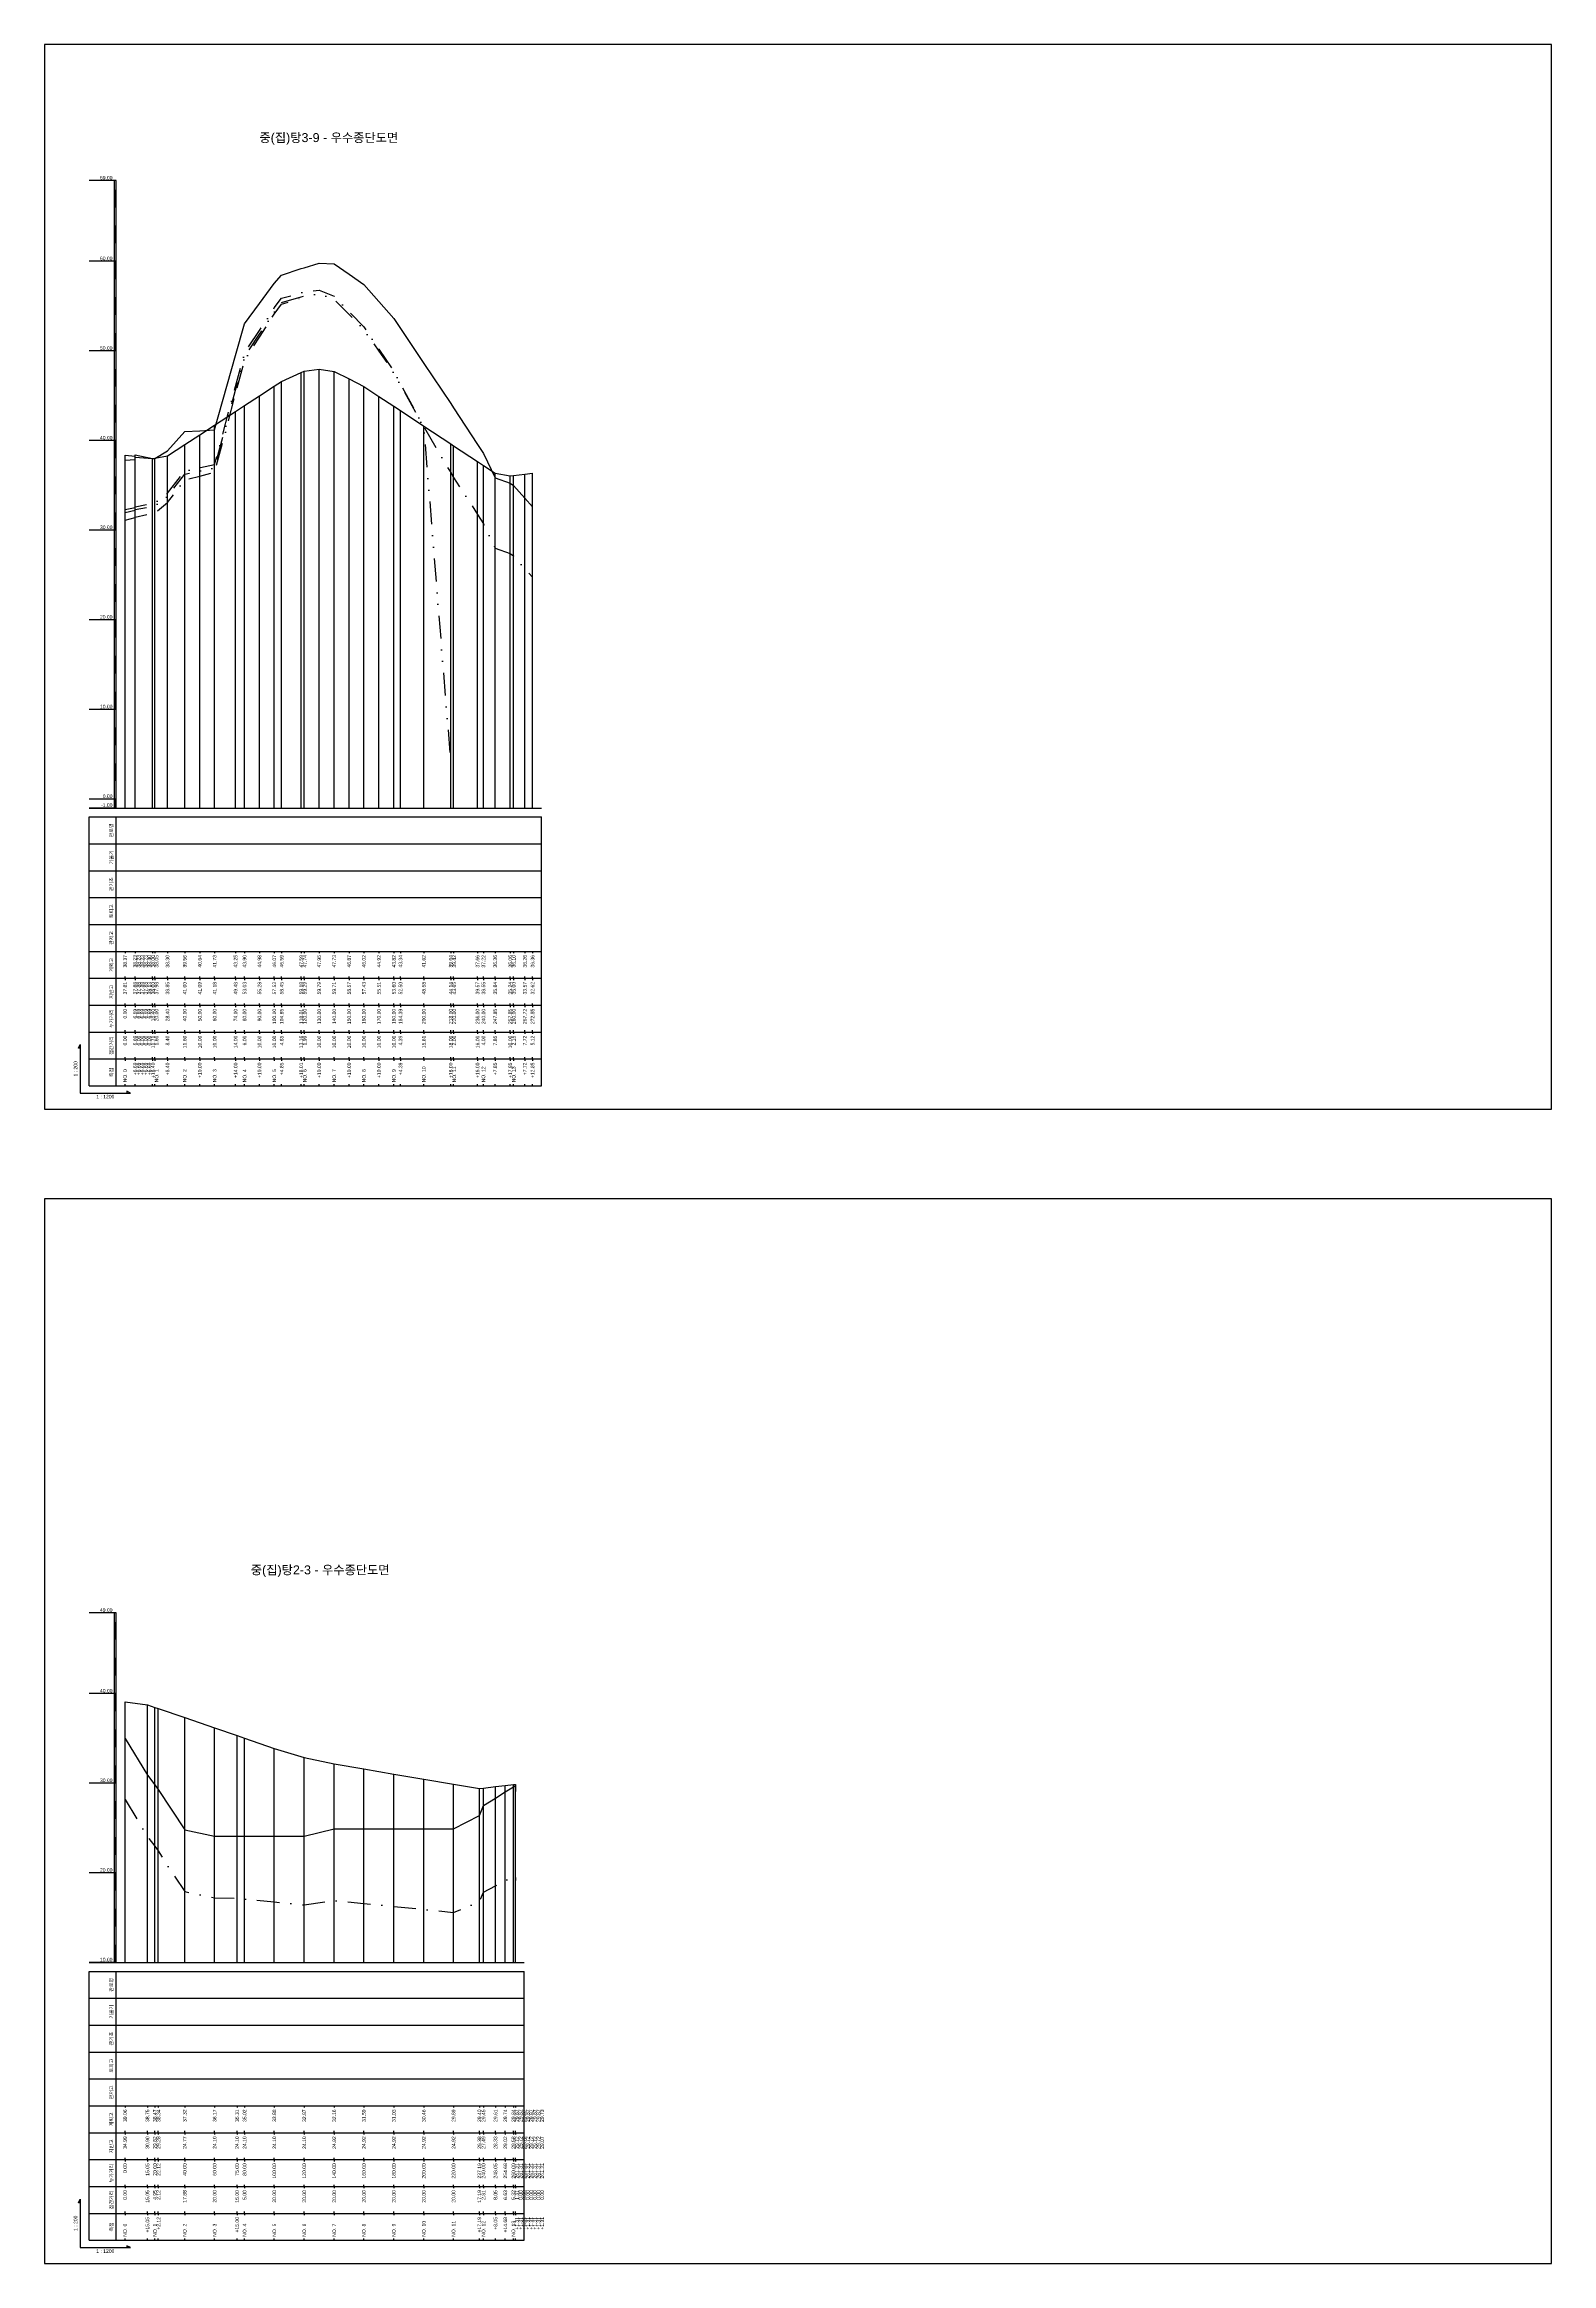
# Model space of a CAD drawing. Header units: millimetres. Extents: x -105495 to 3444, y -108190 to 2013.
# Drawn here: x 20 to 861, y -41860 to -40622 of the extents above; entities that cross this region are included whole.
import ezdxf
from ezdxf.enums import TextEntityAlignment as Align

# ---------------------------------------------------------------- set-up
doc = ezdxf.new("R2010")
doc.units = ezdxf.units.MM
for name, pattern in [('BORDER', [44.45, 12.7, -6.35, 12.7, -6.35, 0, -6.35]), ('DASHDOT', [25.4, 12.7, -6.35, 0, -6.35]), ('DIVIDE', [31.75, 12.7, -6.35, 0, -6.35, 0, -6.35])]:
    doc.linetypes.add(name, pattern=pattern)
for name, color, linetype in [('KZ_종단_계획선', 1, 'Continuous'), ('KZ_종단_노선명', 7, 'Continuous'), ('KZ_종단_도각', 7, 'Continuous'), ('KZ_종단_수직선', 7, 'Continuous'), ('KZ_종단_암선1', 56, 'DASHDOT'), ('KZ_종단_암선2', 4, 'DIVIDE'), ('KZ_종단_암선3', 6, 'BORDER'), ('KZ_종단_지반선', 3, 'Continuous'), ('KZ_종단_테이블문자', 7, 'Continuous'), ('KZ_종단_테이블선', 7, 'Continuous'), ('KZ_종단_폴대', 7, 'Continuous')]:
    doc.layers.add(name, color=color, linetype=linetype)
doc.styles.get("Standard").update_dxf_attribs({"font": 'arial.ttf'})

msp = doc.modelspace()

# ---------------------------------------------------------------- linework, layer by layer
at = {"layer": 'KZ_종단_계획선'}
for points in [[(65, -40851.2), (70.6, -40851.8), (70.6, -40851.8), (70.6, -40851.8), (70.6, -40851.8), (70.6, -40851), (80.3, -40853), (81.7, -40852.8), (88.7, -40851.5), (98.3, -40845.2), (106.7, -40839.8), (115, -40834.4), (126.7, -40826.8), (131.7, -40823.5), (140, -40818.1), (148.3, -40812.7), (152.4, -40810), (163.3, -40805), (165, -40804.3), (173.3, -40803.2), (181.7, -40804.4), (190, -40808.6), (198.3, -40812.9), (206.7, -40818.4), (215, -40823.9), (218.7, -40826.3), (231.7, -40834.9), (246.7, -40844.8), (248.3, -40845.9), (261.7, -40854.7), (265, -40856.9), (271.5, -40861.2), (279.9, -40862.7), (281.7, -40862.5), (288.1, -40861.7), (292.4, -40861.2)], [(65, -41546.7), (77.5, -41548.2), (81.7, -41549.7), (83.4, -41550.3), (98.3, -41555.4), (115, -41561.1), (127.5, -41565.4), (131.7, -41566.9), (148.3, -41572.6), (165, -41577.6), (181.7, -41581.2), (198.3, -41584), (215, -41586.9), (231.7, -41589.7), (248.3, -41592.6), (262.7, -41595), (265, -41594.7), (271.7, -41593.9), (277.2, -41593.3), (281.7, -41592.8), (282.8, -41592.7), (282.8, -41592.7), (282.8, -41592.7), (282.8, -41592.7), (282.8, -41592.7), (282.8, -41592.7), (282.8, -41592.7), (282.8, -41593.3)]]:
    msp.add_lwpolyline(points, dxfattribs=at)
at = {"layer": 'KZ_종단_도각'}
for points in [[(20, -41216), (861, -41216), (861, -40622), (20, -40622)], [(20, -41860), (861, -41860), (861, -41266), (20, -41266)]]:
    msp.add_lwpolyline(points, close=True, dxfattribs=at)
at = {"layer": 'KZ_종단_수직선'}
for p, q in [((165, -41048), (165, -40804.3)), ((173.3, -41048), (173.3, -40803.2)), ((181.7, -41048), (181.7, -40804.4)), ((148.3, -41048), (148.3, -40812.7)), ((152.4, -41048), (152.4, -40810)), ((163.3, -41048), (163.3, -40805)), ((190, -41048), (190, -40808.6)), ((198.3, -41048), (198.3, -40812.9)), ((126.7, -41048), (126.7, -40826.8)), ((131.7, -41048), (131.7, -40823.5)), ((140, -41048), (140, -40818.1)), ((206.7, -41048), (206.7, -40818.4)), ((215, -41048), (215, -40823.9)), ((218.7, -41048), (218.7, -40826.3)), ((106.7, -41048), (106.7, -40839.8)), ((115, -41048), (115, -40834.4)), ((231.7, -41048), (231.7, -40834.9)), ((65, -41048), (65, -40851.2)), ((70.6, -41048), (70.6, -40851)), ((70.6, -41048), (70.6, -40851.8)), ((70.6, -41048), (70.6, -40851.8)), ((70.6, -41048), (70.6, -40851.8)), ((70.6, -41048), (70.6, -40851.8)), ((80.3, -41048), (80.3, -40853)), ((81.7, -41048), (81.7, -40852.8)), ((88.7, -41048), (88.7, -40851.5)), ((98.3, -41048), (98.3, -40845.2)), ((246.7, -41048), (246.7, -40844.8)), ((248.3, -41048), (248.3, -40845.9)), ((261.7, -41048), (261.7, -40854.7)), ((265, -41048), (265, -40856.9)), ((271.5, -41048), (271.5, -40861.2)), ((279.9, -41048), (279.9, -40862.7)), ((281.7, -41048), (281.7, -40862.5)), ((288.1, -41048), (288.1, -40861.7)), ((292.4, -41048), (292.4, -40861.2)), ((65, -41692), (65, -41546.7)), ((77.5, -41692), (77.5, -41548.2)), ((81.7, -41692), (81.7, -41549.7)), ((83.4, -41692), (83.4, -41550.3)), ((98.3, -41692), (98.3, -41555.4)), ((115, -41692), (115, -41561.1)), ((127.5, -41692), (127.5, -41565.4)), ((131.7, -41692), (131.7, -41566.9)), ((148.3, -41692), (148.3, -41572.6)), ((165, -41692), (165, -41577.6)), ((181.7, -41692), (181.7, -41581.2)), ((198.3, -41692), (198.3, -41584)), ((215, -41692), (215, -41586.9)), ((231.7, -41692), (231.7, -41589.7)), ((248.3, -41692), (248.3, -41592.6)), ((262.7, -41692), (262.7, -41595)), ((265, -41692), (265, -41594.7)), ((271.7, -41692), (271.7, -41593.9)), ((277.2, -41692), (277.2, -41593.3)), ((281.7, -41692), (281.7, -41592.8)), ((282.8, -41692), (282.8, -41592.7)), ((282.8, -41692), (282.8, -41592.7)), ((282.8, -41692), (282.8, -41592.7)), ((282.8, -41692), (282.8, -41592.7)), ((282.8, -41692), (282.8, -41592.7)), ((282.8, -41692), (282.8, -41592.7)), ((282.8, -41692), (282.8, -41592.7)), ((282.8, -41692), (282.8, -41593.3))]:
    msp.add_line(p, q, dxfattribs=at)
at = {"layer": 'KZ_종단_암선1', "flags": 128}
for points in [[(65, -40881.5), (70.6, -40880.3), (70.6, -40880.3), (70.6, -40880.3), (70.6, -40880.3), (70.6, -40879.9), (80.3, -40878), (81.7, -40877.9), (88.7, -40872.4), (98.3, -40860), (106.7, -40858.1), (115, -40856.3), (126.7, -40812.8), (131.7, -40794.2), (140, -40781.6), (148.3, -40769), (152.4, -40763.6), (163.3, -40760.6), (165, -40760.1), (173.3, -40759.1), (181.7, -40762.4), (190, -40771), (198.3, -40779.6), (206.7, -40792.1), (215, -40804.5), (218.7, -40811.3), (231.7, -40835.4), (246.7, -40860.9), (248.3, -40863.7), (261.7, -40884.2), (265, -40889.4), (271.5, -40903), (279.9, -40906.1), (281.7, -40907.3), (288.1, -40914.5), (292.4, -40919.3)], [(65, -41601.1), (77.5, -41621.7), (81.7, -41627.1), (83.4, -41629.8), (98.3, -41652.5), (115, -41656), (127.5, -41656.2), (131.7, -41656.6), (148.3, -41658.2), (165, -41659.9), (181.7, -41657.5), (198.3, -41659.1), (215, -41660.8), (231.7, -41662.4), (248.3, -41664.1), (262.7, -41658.2), (265, -41652.8), (271.7, -41649.3), (277.2, -41646.4), (281.7, -41644), (282.8, -41643.5), (282.8, -41643.5), (282.8, -41643.5), (282.8, -41643.5), (282.8, -41643.5), (282.8, -41643.5), (282.8, -41643.5), (282.8, -41646.2)]]:
    msp.add_lwpolyline(points, dxfattribs=at)
at = {"layer": 'KZ_종단_암선2', "flags": 128}
msp.add_lwpolyline([(65, -40883.1), (70.6, -40881.9), (70.6, -40881.9), (70.6, -40881.9), (70.6, -40881.9), (70.6, -40881.5), (80.3, -40879.7), (81.7, -40879.6), (88.7, -40874.1), (98.3, -40861.8), (106.7, -40860), (115, -40858.2), (126.7, -40814.9), (131.7, -40796.3), (140, -40783.7), (148.3, -40771.2), (152.4, -40765.9), (163.3, -40762.8), (165, -40762.4), (173.3, -40761.2), (181.7, -40764.3), (190, -40772.6), (198.3, -40781), (206.7, -40793.2), (215, -40805.4), (218.7, -40812), (231.7, -40835.7), (246.7, -41022.3)], dxfattribs=at)
at = {"layer": 'KZ_종단_암선3', "flags": 128}
msp.add_lwpolyline([(65, -40887.4), (70.6, -40885.9), (70.6, -40885.9), (70.6, -40885.9), (70.6, -40885.9), (70.6, -40885.8), (80.3, -40883.4), (81.7, -40883.3), (88.7, -40877.6), (98.3, -40864.9), (106.7, -40862.8), (115, -40860.7), (126.7, -40816.9), (131.7, -40798.2), (140, -40785.3), (148.3, -40772.5), (152.4, -40767), (163.3, -40763.3), (165, -40762.7)], dxfattribs=at)
at = {"layer": 'KZ_종단_지반선', "flags": 128}
for points in [[(65, -40853.9), (70.6, -40853.6), (70.6, -40853.6), (70.6, -40853.6), (70.6, -40853.6), (70.6, -40852.3), (80.3, -40853), (81.7, -40853.1), (88.7, -40848.8), (98.3, -40838), (106.7, -40837.5), (115, -40837.1), (126.7, -40795.6), (131.7, -40777.8), (140, -40766.6), (148.3, -40755.4), (152.4, -40750.8), (163.3, -40747.1), (165, -40746.6), (173.3, -40744.1), (181.7, -40744.5), (190, -40750.2), (198.3, -40755.9), (206.7, -40765.4), (215, -40775), (218.7, -40780.5), (231.7, -40800.1), (246.7, -40822.3), (248.3, -40824.8), (261.7, -40845.2), (265, -40850.3), (271.5, -40863.8), (279.9, -40866.8), (281.7, -40868), (288.1, -40875.2), (292.4, -40879.9)], [(65, -41567.1), (77.5, -41587.5), (81.7, -41592.9), (83.4, -41595.6), (98.3, -41618.1), (115, -41621.5), (127.5, -41621.5), (131.7, -41621.5), (148.3, -41621.5), (165, -41621.5), (181.7, -41617.4), (198.3, -41617.4), (215, -41617.4), (231.7, -41617.4), (248.3, -41617.4), (262.7, -41610.1), (265, -41604.5), (271.7, -41600.3), (277.2, -41596.9), (281.7, -41594.1), (282.8, -41593.4), (282.8, -41593.4), (282.8, -41593.4), (282.8, -41593.4), (282.8, -41593.4), (282.8, -41593.4), (282.8, -41593.4), (282.8, -41596.7)]]:
    msp.add_lwpolyline(points, dxfattribs=at)
at = {"layer": 'KZ_종단_테이블선'}
for p, q in [((45, -41048), (297.4, -41048)), ((45, -41068), (45, -41053)), ((45, -41053), (297.4, -41053)), ((60, -41068), (60, -41053)), ((297.4, -41068), (297.4, -41053)), ((45, -41083), (45, -41068)), ((45, -41068), (297.4, -41068)), ((60, -41083), (60, -41068)), ((297.4, -41083), (297.4, -41068)), ((45, -41098), (45, -41083)), ((45, -41083), (297.4, -41083)), ((60, -41098), (60, -41083)), ((297.4, -41098), (297.4, -41083)), ((45, -41113), (45, -41098)), ((45, -41098), (297.4, -41098)), ((60, -41113), (60, -41098)), ((297.4, -41113), (297.4, -41098)), ((45, -41128), (45, -41113)), ((45, -41113), (297.4, -41113)), ((60, -41128), (60, -41113)), ((297.4, -41128), (297.4, -41113)), ((45, -41143), (45, -41128)), ((45, -41128), (297.4, -41128)), ((60, -41143), (60, -41128)), ((65, -41128), (65, -41129)), ((70.6, -41128), (70.6, -41129)), ((70.6, -41128), (70.6, -41129)), ((70.6, -41128), (70.6, -41129)), ((70.6, -41128), (70.6, -41129)), ((70.6, -41128), (70.6, -41129)), ((80.3, -41128), (80.3, -41129)), ((81.7, -41128), (81.7, -41129)), ((88.7, -41128), (88.7, -41129)), ((98.3, -41128), (98.3, -41129)), ((106.7, -41128), (106.7, -41129)), ((115, -41128), (115, -41129)), ((126.7, -41128), (126.7, -41129)), ((131.7, -41128), (131.7, -41129)), ((140, -41128), (140, -41129)), ((148.3, -41128), (148.3, -41129)), ((152.4, -41128), (152.4, -41129)), ((163.3, -41128), (163.3, -41129)), ((165, -41128), (165, -41129)), ((173.3, -41128), (173.3, -41129)), ((181.7, -41128), (181.7, -41129)), ((190, -41128), (190, -41129)), ((198.3, -41128), (198.3, -41129)), ((206.7, -41128), (206.7, -41129)), ((215, -41128), (215, -41129)), ((218.7, -41128), (218.7, -41129)), ((231.7, -41128), (231.7, -41129)), ((246.7, -41128), (246.7, -41129)), ((248.3, -41128), (248.3, -41129)), ((261.7, -41128), (261.7, -41129)), ((265, -41128), (265, -41129)), ((271.5, -41128), (271.5, -41129)), ((279.9, -41128), (279.9, -41129)), ((281.7, -41128), (281.7, -41129)), ((288.1, -41128), (288.1, -41129)), ((292.4, -41128), (292.4, -41129)), ((297.4, -41143), (297.4, -41128)), ((45, -41158), (45, -41143)), ((45, -41143), (297.4, -41143)), ((60, -41158), (60, -41143)), ((65, -41143), (65, -41142)), ((65, -41143), (65, -41144)), ((70.6, -41143), (70.6, -41142)), ((70.6, -41143), (70.6, -41142)), ((70.6, -41143), (70.6, -41142)), ((70.6, -41143), (70.6, -41142)), ((70.6, -41143), (70.6, -41142)), ((70.6, -41143), (70.6, -41144)), ((70.6, -41143), (70.6, -41144)), ((70.6, -41143), (70.6, -41144)), ((70.6, -41143), (70.6, -41144)), ((70.6, -41143), (70.6, -41144)), ((80.3, -41143), (80.3, -41142)), ((80.3, -41143), (80.3, -41144)), ((81.7, -41143), (81.7, -41142)), ((81.7, -41143), (81.7, -41144)), ((88.7, -41143), (88.7, -41142)), ((88.7, -41143), (88.7, -41144)), ((98.3, -41143), (98.3, -41142)), ((98.3, -41143), (98.3, -41144)), ((106.7, -41143), (106.7, -41142)), ((106.7, -41143), (106.7, -41144)), ((115, -41143), (115, -41142)), ((115, -41143), (115, -41144)), ((126.7, -41143), (126.7, -41142)), ((126.7, -41143), (126.7, -41144)), ((131.7, -41143), (131.7, -41142)), ((131.7, -41143), (131.7, -41144)), ((140, -41143), (140, -41142)), ((140, -41143), (140, -41144)), ((148.3, -41143), (148.3, -41142)), ((148.3, -41143), (148.3, -41144)), ((152.4, -41143), (152.4, -41142)), ((152.4, -41143), (152.4, -41144)), ((163.3, -41143), (163.3, -41142)), ((163.3, -41143), (163.3, -41144)), ((165, -41143), (165, -41142)), ((165, -41143), (165, -41144)), ((173.3, -41143), (173.3, -41142)), ((173.3, -41143), (173.3, -41144)), ((181.7, -41143), (181.7, -41142)), ((181.7, -41143), (181.7, -41144)), ((190, -41143), (190, -41142)), ((190, -41143), (190, -41144)), ((198.3, -41143), (198.3, -41142)), ((198.3, -41143), (198.3, -41144)), ((206.7, -41143), (206.7, -41142)), ((206.7, -41143), (206.7, -41144)), ((215, -41143), (215, -41142)), ((215, -41143), (215, -41144)), ((218.7, -41143), (218.7, -41142)), ((218.7, -41143), (218.7, -41144)), ((231.7, -41143), (231.7, -41142)), ((231.7, -41143), (231.7, -41144)), ((246.7, -41143), (246.7, -41142)), ((246.7, -41143), (246.7, -41144)), ((248.3, -41143), (248.3, -41142)), ((248.3, -41143), (248.3, -41144)), ((261.7, -41143), (261.7, -41142)), ((261.7, -41143), (261.7, -41144)), ((265, -41143), (265, -41142)), ((265, -41143), (265, -41144)), ((271.5, -41143), (271.5, -41142)), ((271.5, -41143), (271.5, -41144)), ((279.9, -41143), (279.9, -41142)), ((279.9, -41143), (279.9, -41144)), ((281.7, -41143), (281.7, -41142)), ((281.7, -41143), (281.7, -41144)), ((288.1, -41143), (288.1, -41142)), ((288.1, -41143), (288.1, -41144)), ((292.4, -41143), (292.4, -41142)), ((292.4, -41143), (292.4, -41144)), ((297.4, -41158), (297.4, -41143)), ((45, -41173), (45, -41158)), ((45, -41158), (297.4, -41158)), ((60, -41173), (60, -41158)), ((65, -41158), (65, -41157)), ((65, -41158), (65, -41159)), ((70.6, -41158), (70.6, -41157)), ((70.6, -41158), (70.6, -41157)), ((70.6, -41158), (70.6, -41157)), ((70.6, -41158), (70.6, -41157)), ((70.6, -41158), (70.6, -41157)), ((70.6, -41158), (70.6, -41159)), ((70.6, -41158), (70.6, -41159)), ((70.6, -41158), (70.6, -41159)), ((70.6, -41158), (70.6, -41159)), ((70.6, -41158), (70.6, -41159)), ((80.3, -41158), (80.3, -41157)), ((80.3, -41158), (80.3, -41159)), ((81.7, -41158), (81.7, -41157)), ((81.7, -41158), (81.7, -41159)), ((88.7, -41158), (88.7, -41157)), ((88.7, -41158), (88.7, -41159)), ((98.3, -41158), (98.3, -41157)), ((98.3, -41158), (98.3, -41159)), ((106.7, -41158), (106.7, -41157)), ((106.7, -41158), (106.7, -41159)), ((115, -41158), (115, -41157)), ((115, -41158), (115, -41159)), ((126.7, -41158), (126.7, -41157)), ((126.7, -41158), (126.7, -41159)), ((131.7, -41158), (131.7, -41157)), ((131.7, -41158), (131.7, -41159)), ((140, -41158), (140, -41157)), ((140, -41158), (140, -41159)), ((148.3, -41158), (148.3, -41157)), ((148.3, -41158), (148.3, -41159)), ((152.4, -41158), (152.4, -41157)), ((152.4, -41158), (152.4, -41159)), ((163.3, -41158), (163.3, -41157)), ((163.3, -41158), (163.3, -41159)), ((165, -41158), (165, -41157)), ((165, -41158), (165, -41159)), ((173.3, -41158), (173.3, -41157)), ((173.3, -41158), (173.3, -41159)), ((181.7, -41158), (181.7, -41157)), ((181.7, -41158), (181.7, -41159)), ((190, -41158), (190, -41157)), ((190, -41158), (190, -41159)), ((198.3, -41158), (198.3, -41157)), ((198.3, -41158), (198.3, -41159)), ((206.7, -41158), (206.7, -41157)), ((206.7, -41158), (206.7, -41159)), ((215, -41158), (215, -41157)), ((215, -41158), (215, -41159)), ((218.7, -41158), (218.7, -41157)), ((218.7, -41158), (218.7, -41159)), ((231.7, -41158), (231.7, -41157)), ((231.7, -41158), (231.7, -41159)), ((246.7, -41158), (246.7, -41157)), ((246.7, -41158), (246.7, -41159)), ((248.3, -41158), (248.3, -41157)), ((248.3, -41158), (248.3, -41159)), ((261.7, -41158), (261.7, -41157)), ((261.7, -41158), (261.7, -41159)), ((265, -41158), (265, -41157)), ((265, -41158), (265, -41159)), ((271.5, -41158), (271.5, -41157)), ((271.5, -41158), (271.5, -41159)), ((279.9, -41158), (279.9, -41157)), ((279.9, -41158), (279.9, -41159)), ((281.7, -41158), (281.7, -41157)), ((281.7, -41158), (281.7, -41159)), ((288.1, -41158), (288.1, -41157)), ((288.1, -41158), (288.1, -41159)), ((292.4, -41158), (292.4, -41157)), ((292.4, -41158), (292.4, -41159)), ((297.4, -41173), (297.4, -41158)), ((45, -41188), (45, -41173)), ((45, -41173), (297.4, -41173)), ((60, -41188), (60, -41173)), ((65, -41173), (65, -41172)), ((65, -41173), (65, -41174)), ((70.6, -41173), (70.6, -41172)), ((70.6, -41173), (70.6, -41172)), ((70.6, -41173), (70.6, -41172)), ((70.6, -41173), (70.6, -41172)), ((70.6, -41173), (70.6, -41172)), ((70.6, -41173), (70.6, -41174)), ((70.6, -41173), (70.6, -41174)), ((70.6, -41173), (70.6, -41174)), ((70.6, -41173), (70.6, -41174)), ((70.6, -41173), (70.6, -41174)), ((80.3, -41173), (80.3, -41172)), ((80.3, -41173), (80.3, -41174)), ((81.7, -41173), (81.7, -41172)), ((81.7, -41173), (81.7, -41174)), ((88.7, -41173), (88.7, -41172)), ((88.7, -41173), (88.7, -41174)), ((98.3, -41173), (98.3, -41172)), ((98.3, -41173), (98.3, -41174)), ((106.7, -41173), (106.7, -41172)), ((106.7, -41173), (106.7, -41174)), ((115, -41173), (115, -41172)), ((115, -41173), (115, -41174)), ((126.7, -41173), (126.7, -41172)), ((126.7, -41173), (126.7, -41174)), ((131.7, -41173), (131.7, -41172)), ((131.7, -41173), (131.7, -41174)), ((140, -41173), (140, -41172)), ((140, -41173), (140, -41174)), ((148.3, -41173), (148.3, -41172)), ((148.3, -41173), (148.3, -41174)), ((152.4, -41173), (152.4, -41172)), ((152.4, -41173), (152.4, -41174)), ((163.3, -41173), (163.3, -41172)), ((163.3, -41173), (163.3, -41174)), ((165, -41173), (165, -41172)), ((165, -41173), (165, -41174)), ((173.3, -41173), (173.3, -41172)), ((173.3, -41173), (173.3, -41174)), ((181.7, -41173), (181.7, -41172)), ((181.7, -41173), (181.7, -41174)), ((190, -41173), (190, -41172)), ((190, -41173), (190, -41174)), ((198.3, -41173), (198.3, -41172)), ((198.3, -41173), (198.3, -41174)), ((206.7, -41173), (206.7, -41172)), ((206.7, -41173), (206.7, -41174)), ((215, -41173), (215, -41172)), ((215, -41173), (215, -41174)), ((218.7, -41173), (218.7, -41172)), ((218.7, -41173), (218.7, -41174)), ((231.7, -41173), (231.7, -41172)), ((231.7, -41173), (231.7, -41174)), ((246.7, -41173), (246.7, -41172)), ((246.7, -41173), (246.7, -41174)), ((248.3, -41173), (248.3, -41172)), ((248.3, -41173), (248.3, -41174)), ((261.7, -41173), (261.7, -41172)), ((261.7, -41173), (261.7, -41174)), ((265, -41173), (265, -41172)), ((265, -41173), (265, -41174)), ((271.5, -41173), (271.5, -41172)), ((271.5, -41173), (271.5, -41174)), ((279.9, -41173), (279.9, -41172)), ((279.9, -41173), (279.9, -41174)), ((281.7, -41173), (281.7, -41172)), ((281.7, -41173), (281.7, -41174)), ((288.1, -41173), (288.1, -41172)), ((288.1, -41173), (288.1, -41174)), ((292.4, -41173), (292.4, -41172)), ((292.4, -41173), (292.4, -41174)), ((297.4, -41188), (297.4, -41173)), ((45, -41203), (45, -41188)), ((45, -41188), (297.4, -41188)), ((60, -41203), (60, -41188)), ((65, -41188), (65, -41187)), ((65, -41188), (65, -41189)), ((70.6, -41188), (70.6, -41187)), ((70.6, -41188), (70.6, -41187)), ((70.6, -41188), (70.6, -41187)), ((70.6, -41188), (70.6, -41187)), ((70.6, -41188), (70.6, -41187)), ((70.6, -41188), (70.6, -41189)), ((70.6, -41188), (70.6, -41189)), ((70.6, -41188), (70.6, -41189)), ((70.6, -41188), (70.6, -41189)), ((70.6, -41188), (70.6, -41189)), ((80.3, -41188), (80.3, -41187)), ((80.3, -41188), (80.3, -41189)), ((81.7, -41188), (81.7, -41187)), ((81.7, -41188), (81.7, -41189)), ((88.7, -41188), (88.7, -41187)), ((88.7, -41188), (88.7, -41189)), ((98.3, -41188), (98.3, -41187)), ((98.3, -41188), (98.3, -41189)), ((106.7, -41188), (106.7, -41187)), ((106.7, -41188), (106.7, -41189)), ((115, -41188), (115, -41187)), ((115, -41188), (115, -41189)), ((126.7, -41188), (126.7, -41187)), ((126.7, -41188), (126.7, -41189)), ((131.7, -41188), (131.7, -41187)), ((131.7, -41188), (131.7, -41189)), ((140, -41188), (140, -41187)), ((140, -41188), (140, -41189)), ((148.3, -41188), (148.3, -41187)), ((148.3, -41188), (148.3, -41189)), ((152.4, -41188), (152.4, -41187)), ((152.4, -41188), (152.4, -41189)), ((163.3, -41188), (163.3, -41187)), ((163.3, -41188), (163.3, -41189)), ((165, -41188), (165, -41187)), ((165, -41188), (165, -41189)), ((173.3, -41188), (173.3, -41187)), ((173.3, -41188), (173.3, -41189)), ((181.7, -41188), (181.7, -41187)), ((181.7, -41188), (181.7, -41189)), ((190, -41188), (190, -41187)), ((190, -41188), (190, -41189)), ((198.3, -41188), (198.3, -41187)), ((198.3, -41188), (198.3, -41189)), ((206.7, -41188), (206.7, -41187)), ((206.7, -41188), (206.7, -41189)), ((215, -41188), (215, -41187)), ((215, -41188), (215, -41189)), ((218.7, -41188), (218.7, -41187)), ((218.7, -41188), (218.7, -41189)), ((231.7, -41188), (231.7, -41187)), ((231.7, -41188), (231.7, -41189)), ((246.7, -41188), (246.7, -41187)), ((246.7, -41188), (246.7, -41189)), ((248.3, -41188), (248.3, -41187)), ((248.3, -41188), (248.3, -41189)), ((261.7, -41188), (261.7, -41187)), ((261.7, -41188), (261.7, -41189)), ((265, -41188), (265, -41187)), ((265, -41188), (265, -41189)), ((271.5, -41188), (271.5, -41187)), ((271.5, -41188), (271.5, -41189)), ((279.9, -41188), (279.9, -41187)), ((279.9, -41188), (279.9, -41189)), ((281.7, -41188), (281.7, -41187)), ((281.7, -41188), (281.7, -41189)), ((288.1, -41188), (288.1, -41187)), ((288.1, -41188), (288.1, -41189)), ((292.4, -41188), (292.4, -41187)), ((292.4, -41188), (292.4, -41189)), ((297.4, -41203), (297.4, -41188)), ((45, -41203), (297.4, -41203)), ((65, -41203), (65, -41202)), ((70.6, -41203), (70.6, -41202)), ((70.6, -41203), (70.6, -41202)), ((70.6, -41203), (70.6, -41202)), ((70.6, -41203), (70.6, -41202)), ((70.6, -41203), (70.6, -41202)), ((80.3, -41203), (80.3, -41202)), ((81.7, -41203), (81.7, -41202)), ((88.7, -41203), (88.7, -41202)), ((98.3, -41203), (98.3, -41202)), ((106.7, -41203), (106.7, -41202)), ((115, -41203), (115, -41202)), ((126.7, -41203), (126.7, -41202)), ((131.7, -41203), (131.7, -41202)), ((140, -41203), (140, -41202)), ((148.3, -41203), (148.3, -41202)), ((152.4, -41203), (152.4, -41202)), ((163.3, -41203), (163.3, -41202)), ((165, -41203), (165, -41202)), ((173.3, -41203), (173.3, -41202)), ((181.7, -41203), (181.7, -41202)), ((190, -41203), (190, -41202)), ((198.3, -41203), (198.3, -41202)), ((206.7, -41203), (206.7, -41202)), ((215, -41203), (215, -41202)), ((218.7, -41203), (218.7, -41202)), ((231.7, -41203), (231.7, -41202)), ((246.7, -41203), (246.7, -41202)), ((248.3, -41203), (248.3, -41202)), ((261.7, -41203), (261.7, -41202)), ((265, -41203), (265, -41202)), ((271.5, -41203), (271.5, -41202)), ((279.9, -41203), (279.9, -41202)), ((281.7, -41203), (281.7, -41202)), ((288.1, -41203), (288.1, -41202)), ((292.4, -41203), (292.4, -41202)), ((45, -41692), (287.8, -41692)), ((45, -41712), (45, -41697)), ((45, -41697), (287.8, -41697)), ((60, -41712), (60, -41697)), ((287.8, -41712), (287.8, -41697)), ((45, -41727), (45, -41712)), ((45, -41712), (287.8, -41712)), ((60, -41727), (60, -41712)), ((287.8, -41727), (287.8, -41712)), ((45, -41742), (45, -41727)), ((45, -41727), (287.8, -41727)), ((60, -41742), (60, -41727)), ((287.8, -41742), (287.8, -41727)), ((45, -41757), (45, -41742)), ((45, -41742), (287.8, -41742)), ((60, -41757), (60, -41742)), ((287.8, -41757), (287.8, -41742)), ((45, -41772), (45, -41757)), ((45, -41757), (287.8, -41757)), ((60, -41772), (60, -41757)), ((287.8, -41772), (287.8, -41757)), ((45, -41787), (45, -41772)), ((45, -41772), (287.8, -41772)), ((60, -41787), (60, -41772)), ((65, -41772), (65, -41773)), ((77.5, -41772), (77.5, -41773)), ((81.7, -41772), (81.7, -41773)), ((83.4, -41772), (83.4, -41773)), ((98.3, -41772), (98.3, -41773)), ((115, -41772), (115, -41773)), ((127.5, -41772), (127.5, -41773)), ((131.7, -41772), (131.7, -41773)), ((148.3, -41772), (148.3, -41773)), ((165, -41772), (165, -41773)), ((181.7, -41772), (181.7, -41773)), ((198.3, -41772), (198.3, -41773)), ((215, -41772), (215, -41773)), ((231.7, -41772), (231.7, -41773)), ((248.3, -41772), (248.3, -41773)), ((262.7, -41772), (262.7, -41773)), ((265, -41772), (265, -41773)), ((271.7, -41772), (271.7, -41773)), ((277.2, -41772), (277.2, -41773)), ((281.7, -41772), (281.7, -41773)), ((282.8, -41772), (282.8, -41773)), ((282.8, -41772), (282.8, -41773)), ((282.8, -41772), (282.8, -41773)), ((282.8, -41772), (282.8, -41773)), ((282.8, -41772), (282.8, -41773)), ((282.8, -41772), (282.8, -41773)), ((282.8, -41772), (282.8, -41773)), ((282.8, -41772), (282.8, -41773)), ((287.8, -41787), (287.8, -41772)), ((45, -41802), (45, -41787)), ((45, -41787), (287.8, -41787)), ((60, -41802), (60, -41787)), ((65, -41787), (65, -41786)), ((65, -41787), (65, -41788)), ((77.5, -41787), (77.5, -41786)), ((77.5, -41787), (77.5, -41788)), ((81.7, -41787), (81.7, -41786)), ((81.7, -41787), (81.7, -41788)), ((83.4, -41787), (83.4, -41786)), ((83.4, -41787), (83.4, -41788)), ((98.3, -41787), (98.3, -41786)), ((98.3, -41787), (98.3, -41788)), ((115, -41787), (115, -41786)), ((115, -41787), (115, -41788)), ((127.5, -41787), (127.5, -41786)), ((127.5, -41787), (127.5, -41788)), ((131.7, -41787), (131.7, -41786)), ((131.7, -41787), (131.7, -41788)), ((148.3, -41787), (148.3, -41786)), ((148.3, -41787), (148.3, -41788)), ((165, -41787), (165, -41786)), ((165, -41787), (165, -41788)), ((181.7, -41787), (181.7, -41786)), ((181.7, -41787), (181.7, -41788)), ((198.3, -41787), (198.3, -41786)), ((198.3, -41787), (198.3, -41788)), ((215, -41787), (215, -41786)), ((215, -41787), (215, -41788)), ((231.7, -41787), (231.7, -41786)), ((231.7, -41787), (231.7, -41788)), ((248.3, -41787), (248.3, -41786)), ((248.3, -41787), (248.3, -41788)), ((262.7, -41787), (262.7, -41786)), ((262.7, -41787), (262.7, -41788)), ((265, -41787), (265, -41786)), ((265, -41787), (265, -41788)), ((271.7, -41787), (271.7, -41786)), ((271.7, -41787), (271.7, -41788)), ((277.2, -41787), (277.2, -41786)), ((277.2, -41787), (277.2, -41788)), ((281.7, -41787), (281.7, -41786)), ((281.7, -41787), (281.7, -41788)), ((282.8, -41787), (282.8, -41786)), ((282.8, -41787), (282.8, -41786)), ((282.8, -41787), (282.8, -41786)), ((282.8, -41787), (282.8, -41786)), ((282.8, -41787), (282.8, -41786)), ((282.8, -41787), (282.8, -41786)), ((282.8, -41787), (282.8, -41786)), ((282.8, -41787), (282.8, -41786)), ((282.8, -41787), (282.8, -41788)), ((282.8, -41787), (282.8, -41788)), ((282.8, -41787), (282.8, -41788)), ((282.8, -41787), (282.8, -41788)), ((282.8, -41787), (282.8, -41788)), ((282.8, -41787), (282.8, -41788)), ((282.8, -41787), (282.8, -41788)), ((282.8, -41787), (282.8, -41788)), ((287.8, -41802), (287.8, -41787)), ((45, -41817), (45, -41802)), ((45, -41802), (287.8, -41802)), ((60, -41817), (60, -41802)), ((65, -41802), (65, -41801)), ((65, -41802), (65, -41803)), ((77.5, -41802), (77.5, -41801)), ((77.5, -41802), (77.5, -41803)), ((81.7, -41802), (81.7, -41801)), ((81.7, -41802), (81.7, -41803)), ((83.4, -41802), (83.4, -41801)), ((83.4, -41802), (83.4, -41803)), ((98.3, -41802), (98.3, -41801)), ((98.3, -41802), (98.3, -41803)), ((115, -41802), (115, -41801)), ((115, -41802), (115, -41803)), ((127.5, -41802), (127.5, -41801)), ((127.5, -41802), (127.5, -41803)), ((131.7, -41802), (131.7, -41801)), ((131.7, -41802), (131.7, -41803)), ((148.3, -41802), (148.3, -41801)), ((148.3, -41802), (148.3, -41803)), ((165, -41802), (165, -41801)), ((165, -41802), (165, -41803)), ((181.7, -41802), (181.7, -41801)), ((181.7, -41802), (181.7, -41803)), ((198.3, -41802), (198.3, -41801)), ((198.3, -41802), (198.3, -41803)), ((215, -41802), (215, -41801)), ((215, -41802), (215, -41803)), ((231.7, -41802), (231.7, -41801)), ((231.7, -41802), (231.7, -41803)), ((248.3, -41802), (248.3, -41801)), ((248.3, -41802), (248.3, -41803)), ((262.7, -41802), (262.7, -41801)), ((262.7, -41802), (262.7, -41803)), ((265, -41802), (265, -41801)), ((265, -41802), (265, -41803)), ((271.7, -41802), (271.7, -41801)), ((271.7, -41802), (271.7, -41803)), ((277.2, -41802), (277.2, -41801)), ((277.2, -41802), (277.2, -41803)), ((281.7, -41802), (281.7, -41801)), ((281.7, -41802), (281.7, -41803)), ((282.8, -41802), (282.8, -41801)), ((282.8, -41802), (282.8, -41801)), ((282.8, -41802), (282.8, -41801)), ((282.8, -41802), (282.8, -41801)), ((282.8, -41802), (282.8, -41801)), ((282.8, -41802), (282.8, -41801)), ((282.8, -41802), (282.8, -41801)), ((282.8, -41802), (282.8, -41801)), ((282.8, -41802), (282.8, -41803)), ((282.8, -41802), (282.8, -41803)), ((282.8, -41802), (282.8, -41803)), ((282.8, -41802), (282.8, -41803)), ((282.8, -41802), (282.8, -41803)), ((282.8, -41802), (282.8, -41803)), ((282.8, -41802), (282.8, -41803)), ((282.8, -41802), (282.8, -41803)), ((287.8, -41817), (287.8, -41802)), ((45, -41832), (45, -41817)), ((45, -41817), (287.8, -41817)), ((60, -41832), (60, -41817)), ((65, -41817), (65, -41816)), ((65, -41817), (65, -41818)), ((77.5, -41817), (77.5, -41816)), ((77.5, -41817), (77.5, -41818)), ((81.7, -41817), (81.7, -41816)), ((81.7, -41817), (81.7, -41818)), ((83.4, -41817), (83.4, -41816)), ((83.4, -41817), (83.4, -41818)), ((98.3, -41817), (98.3, -41816)), ((98.3, -41817), (98.3, -41818)), ((115, -41817), (115, -41816)), ((115, -41817), (115, -41818)), ((127.5, -41817), (127.5, -41816)), ((127.5, -41817), (127.5, -41818)), ((131.7, -41817), (131.7, -41816)), ((131.7, -41817), (131.7, -41818)), ((148.3, -41817), (148.3, -41816)), ((148.3, -41817), (148.3, -41818)), ((165, -41817), (165, -41816)), ((165, -41817), (165, -41818)), ((181.7, -41817), (181.7, -41816)), ((181.7, -41817), (181.7, -41818)), ((198.3, -41817), (198.3, -41816)), ((198.3, -41817), (198.3, -41818)), ((215, -41817), (215, -41816)), ((215, -41817), (215, -41818)), ((231.7, -41817), (231.7, -41816)), ((231.7, -41817), (231.7, -41818)), ((248.3, -41817), (248.3, -41816)), ((248.3, -41817), (248.3, -41818)), ((262.7, -41817), (262.7, -41816)), ((262.7, -41817), (262.7, -41818)), ((265, -41817), (265, -41816)), ((265, -41817), (265, -41818)), ((271.7, -41817), (271.7, -41816)), ((271.7, -41817), (271.7, -41818)), ((277.2, -41817), (277.2, -41816)), ((277.2, -41817), (277.2, -41818)), ((281.7, -41817), (281.7, -41816)), ((281.7, -41817), (281.7, -41818)), ((282.8, -41817), (282.8, -41816)), ((282.8, -41817), (282.8, -41816)), ((282.8, -41817), (282.8, -41816)), ((282.8, -41817), (282.8, -41816)), ((282.8, -41817), (282.8, -41816)), ((282.8, -41817), (282.8, -41816)), ((282.8, -41817), (282.8, -41816)), ((282.8, -41817), (282.8, -41816)), ((282.8, -41817), (282.8, -41818)), ((282.8, -41817), (282.8, -41818)), ((282.8, -41817), (282.8, -41818)), ((282.8, -41817), (282.8, -41818)), ((282.8, -41817), (282.8, -41818)), ((282.8, -41817), (282.8, -41818)), ((282.8, -41817), (282.8, -41818)), ((282.8, -41817), (282.8, -41818)), ((287.8, -41832), (287.8, -41817)), ((45, -41847), (45, -41832)), ((45, -41832), (287.8, -41832)), ((60, -41847), (60, -41832)), ((65, -41832), (65, -41831)), ((65, -41832), (65, -41833)), ((77.5, -41832), (77.5, -41831)), ((77.5, -41832), (77.5, -41833)), ((81.7, -41832), (81.7, -41831)), ((81.7, -41832), (81.7, -41833)), ((83.4, -41832), (83.4, -41831)), ((83.4, -41832), (83.4, -41833)), ((98.3, -41832), (98.3, -41831)), ((98.3, -41832), (98.3, -41833)), ((115, -41832), (115, -41831)), ((115, -41832), (115, -41833)), ((127.5, -41832), (127.5, -41831)), ((127.5, -41832), (127.5, -41833)), ((131.7, -41832), (131.7, -41831)), ((131.7, -41832), (131.7, -41833)), ((148.3, -41832), (148.3, -41831)), ((148.3, -41832), (148.3, -41833)), ((165, -41832), (165, -41831)), ((165, -41832), (165, -41833)), ((181.7, -41832), (181.7, -41831)), ((181.7, -41832), (181.7, -41833)), ((198.3, -41832), (198.3, -41831)), ((198.3, -41832), (198.3, -41833)), ((215, -41832), (215, -41831)), ((215, -41832), (215, -41833)), ((231.7, -41832), (231.7, -41831)), ((231.7, -41832), (231.7, -41833)), ((248.3, -41832), (248.3, -41831)), ((248.3, -41832), (248.3, -41833)), ((262.7, -41832), (262.7, -41831)), ((262.7, -41832), (262.7, -41833)), ((265, -41832), (265, -41831)), ((265, -41832), (265, -41833)), ((271.7, -41832), (271.7, -41831)), ((271.7, -41832), (271.7, -41833)), ((277.2, -41832), (277.2, -41831)), ((277.2, -41832), (277.2, -41833)), ((281.7, -41832), (281.7, -41831)), ((281.7, -41832), (281.7, -41833)), ((282.8, -41832), (282.8, -41831)), ((282.8, -41832), (282.8, -41831)), ((282.8, -41832), (282.8, -41831)), ((282.8, -41832), (282.8, -41831)), ((282.8, -41832), (282.8, -41831)), ((282.8, -41832), (282.8, -41831)), ((282.8, -41832), (282.8, -41831)), ((282.8, -41832), (282.8, -41831)), ((282.8, -41832), (282.8, -41833)), ((282.8, -41832), (282.8, -41833)), ((282.8, -41832), (282.8, -41833)), ((282.8, -41832), (282.8, -41833)), ((282.8, -41832), (282.8, -41833)), ((282.8, -41832), (282.8, -41833)), ((282.8, -41832), (282.8, -41833)), ((282.8, -41832), (282.8, -41833)), ((287.8, -41847), (287.8, -41832)), ((45, -41847), (287.8, -41847)), ((65, -41847), (65, -41846)), ((77.5, -41847), (77.5, -41846)), ((81.7, -41847), (81.7, -41846)), ((83.4, -41847), (83.4, -41846)), ((98.3, -41847), (98.3, -41846)), ((115, -41847), (115, -41846)), ((127.5, -41847), (127.5, -41846)), ((131.7, -41847), (131.7, -41846)), ((148.3, -41847), (148.3, -41846)), ((165, -41847), (165, -41846)), ((181.7, -41847), (181.7, -41846)), ((198.3, -41847), (198.3, -41846)), ((215, -41847), (215, -41846)), ((231.7, -41847), (231.7, -41846)), ((248.3, -41847), (248.3, -41846)), ((262.7, -41847), (262.7, -41846)), ((265, -41847), (265, -41846)), ((271.7, -41847), (271.7, -41846)), ((277.2, -41847), (277.2, -41846)), ((281.7, -41847), (281.7, -41846)), ((282.8, -41847), (282.8, -41846)), ((282.8, -41847), (282.8, -41846)), ((282.8, -41847), (282.8, -41846)), ((282.8, -41847), (282.8, -41846)), ((282.8, -41847), (282.8, -41846)), ((282.8, -41847), (282.8, -41846)), ((282.8, -41847), (282.8, -41846)), ((282.8, -41847), (282.8, -41846))]:
    msp.add_line(p, q, dxfattribs=at)
for points in [[(40, -41182), (39, -41182), (40, -41180), (40, -41207), (68, -41207), (66, -41206), (66, -41207)], [(40, -41826), (39, -41826), (40, -41824), (40, -41851), (68, -41851), (66, -41850), (66, -41851)]]:
    msp.add_lwpolyline(points, dxfattribs=at)
at = {"layer": 'KZ_종단_폴대'}
for p, q in [((60, -40698), (45, -40698)), ((60, -40743), (45, -40743)), ((60, -40793), (45, -40793)), ((60, -40843), (45, -40843)), ((60, -40893), (45, -40893)), ((60, -40943), (45, -40943)), ((60, -40993), (45, -40993)), ((60, -41043), (45, -41043)), ((60, -41048), (45, -41048)), ((60, -41497), (45, -41497)), ((60, -41542), (45, -41542)), ((60, -41592), (45, -41592)), ((60, -41642), (45, -41642)), ((60, -41692), (45, -41692))]:
    msp.add_line(p, q, dxfattribs=at)
for points in [[(60, -41048), (60, -40698), (59, -40698), (59, -41048), (60, -41048)], [(60, -41692), (60, -41497), (59, -41497), (59, -41692), (60, -41692)]]:
    msp.add_lwpolyline(points, dxfattribs=at)
at = {"layer": 'KZ_종단_폴대', "const_width": 1}
for points in [[(59.5, -40713), (59.5, -40703)], [(59.5, -40733), (59.5, -40723)], [(59.5, -40753), (59.5, -40743)], [(59.5, -40773), (59.5, -40763)], [(59.5, -40793), (59.5, -40783)], [(59.5, -40813), (59.5, -40803)], [(59.5, -40833), (59.5, -40823)], [(59.5, -40853), (59.5, -40843)], [(59.5, -40873), (59.5, -40863)], [(59.5, -40893), (59.5, -40883)], [(59.5, -40913), (59.5, -40903)], [(59.5, -40933), (59.5, -40923)], [(59.5, -40953), (59.5, -40943)], [(59.5, -40973), (59.5, -40963)], [(59.5, -40993), (59.5, -40983)], [(59.5, -41013), (59.5, -41003)], [(59.5, -41033), (59.5, -41023)], [(59.5, -41048), (59.5, -41043)], [(59.5, -41512), (59.5, -41502)], [(59.5, -41532), (59.5, -41522)], [(59.5, -41552), (59.5, -41542)], [(59.5, -41572), (59.5, -41562)], [(59.5, -41592), (59.5, -41582)], [(59.5, -41612), (59.5, -41602)], [(59.5, -41632), (59.5, -41622)], [(59.5, -41652), (59.5, -41642)], [(59.5, -41672), (59.5, -41662)], [(59.5, -41692), (59.5, -41682)]]:
    msp.add_lwpolyline(points, dxfattribs=at)

# ---------------------------------------------------------------- texts
at = {"layer": 'KZ_종단_노선명'}
for s, p in [('중(집)탕3-9 - 우수종단도면', (178.7, -40678)), ('중(집)탕2-3 - 우수종단도면', (173.9, -41477))]:
    msp.add_text(s, height=5, dxfattribs=at).set_placement(p, align=Align.BOTTOM_CENTER)
at = {"layer": 'KZ_종단_테이블문자'}
for s, p in [('38.37', (65, -41130)), ('38.23', (70.6, -41130)), ('38.23', (72.6, -41130)), ('38.23', (74.6, -41130)), ('38.23', (76.6, -41130)), ('38.40', (78.6, -41130)), ('38.00', (80.6, -41130)), ('38.05', (82.6, -41130)), ('38.30', (88.7, -41130)), ('39.56', (98.3, -41130)), ('40.64', (106.7, -41130)), ('41.73', (115, -41130)), ('43.25', (126.7, -41130)), ('43.90', (131.7, -41130)), ('44.98', (140, -41130)), ('46.07', (148.3, -41130)), ('46.59', (152.4, -41130)), ('47.59', (163.3, -41130)), ('47.74', (165.3, -41130)), ('47.95', (173.3, -41130)), ('47.73', (181.7, -41130)), ('46.87', (190, -41130)), ('46.02', (198.3, -41130)), ('44.92', (206.7, -41130)), ('43.82', (215, -41130)), ('43.34', (218.7, -41130)), ('41.62', (231.7, -41130)), ('39.64', (246.7, -41130)), ('39.42', (248.7, -41130)), ('37.66', (261.7, -41130)), ('37.22', (265, -41130)), ('36.36', (271.5, -41130)), ('36.06', (279.9, -41130)), ('36.10', (281.9, -41130)), ('36.26', (288.1, -41130)), ('36.36', (292.4, -41130)), ('37.81', (65, -41145)), ('37.88', (70.6, -41145)), ('37.88', (72.6, -41145)), ('37.88', (74.6, -41145)), ('37.88', (76.6, -41145)), ('38.13', (78.6, -41145)), ('38.00', (80.6, -41145)), ('37.98', (82.6, -41145)), ('38.85', (88.7, -41145)), ('41.00', (98.3, -41145)), ('41.09', (106.7, -41145)), ('41.18', (115, -41145)), ('49.48', (126.7, -41145)), ('53.03', (131.7, -41145)), ('55.28', (140, -41145)), ('57.52', (148.3, -41145)), ('58.45', (152.4, -41145)), ('59.18', (163.3, -41145)), ('59.29', (165.3, -41145)), ('59.79', (173.3, -41145)), ('59.71', (181.7, -41145)), ('58.57', (190, -41145)), ('57.43', (198.3, -41145)), ('55.51', (206.7, -41145)), ('53.60', (215, -41145)), ('52.50', (218.7, -41145)), ('48.58', (231.7, -41145)), ('44.14', (246.7, -41145)), ('43.65', (248.7, -41145)), ('39.57', (261.7, -41145)), ('38.55', (265, -41145)), ('35.84', (271.5, -41145)), ('35.24', (279.9, -41145)), ('35.00', (281.9, -41145)), ('33.57', (288.1, -41145)), ('32.62', (292.4, -41145)), ('0.00', (65, -41160)), ('6.69', (70.6, -41160)), ('6.69', (72.6, -41160)), ('6.69', (74.6, -41160)), ('6.69', (76.6, -41160)), ('6.69', (78.6, -41160)), ('18.40', (80.6, -41160)), ('20.00', (82.6, -41160)), ('28.40', (88.7, -41160)), ('40.00', (98.3, -41160)), ('50.00', (106.7, -41160)), ('60.00', (115, -41160)), ('74.00', (126.7, -41160)), ('80.00', (131.7, -41160)), ('90.00', (140, -41160)), ('100.00', (148.3, -41160)), ('104.85', (152.4, -41160)), ('118.01', (163.3, -41160)), ('120.00', (165.3, -41160)), ('130.00', (173.3, -41160)), ('140.00', (181.7, -41160)), ('150.00', (190, -41160)), ('160.00', (198.3, -41160)), ('170.00', (206.7, -41160)), ('180.00', (215, -41160)), ('184.39', (218.7, -41160)), ('200.00', (231.7, -41160)), ('218.00', (246.7, -41160)), ('220.00', (248.7, -41160)), ('236.00', (261.7, -41160)), ('240.00', (265, -41160)), ('247.85', (271.5, -41160)), ('257.85', (279.9, -41160)), ('260.00', (281.9, -41160)), ('267.72', (288.1, -41160)), ('272.85', (292.4, -41160)), ('0.00', (65, -41175)), ('6.69', (70.6, -41175)), ('0.00', (72.6, -41175)), ('0.00', (74.6, -41175)), ('0.00', (76.6, -41175)), ('0.00', (78.6, -41175)), ('11.71', (80.6, -41175)), ('1.60', (82.6, -41175)), ('8.40', (88.7, -41175)), ('11.60', (98.3, -41175)), ('10.00', (106.7, -41175)), ('10.00', (115, -41175)), ('14.00', (126.7, -41175)), ('6.00', (131.7, -41175)), ('10.00', (140, -41175)), ('10.00', (148.3, -41175)), ('4.85', (152.4, -41175)), ('13.16', (163.3, -41175)), ('1.99', (165.3, -41175)), ('10.00', (173.3, -41175)), ('10.00', (181.7, -41175)), ('10.00', (190, -41175)), ('10.00', (198.3, -41175)), ('10.00', (206.7, -41175)), ('10.00', (215, -41175)), ('4.39', (218.7, -41175)), ('15.61', (231.7, -41175)), ('18.00', (246.7, -41175)), ('2.00', (248.7, -41175)), ('16.00', (261.7, -41175)), ('4.00', (265, -41175)), ('7.85', (271.5, -41175)), ('10.00', (279.9, -41175)), ('2.15', (281.9, -41175)), ('7.72', (288.1, -41175)), ('5.12', (292.4, -41175)), ('+6.69', (70.6, -41190)), ('+6.69', (72.6, -41190)), ('+6.69', (74.6, -41190)), ('+6.69', (76.6, -41190)), ('+6.69', (78.6, -41190)), ('+18.40', (80.6, -41190)), ('+8.40', (88.7, -41190)), ('+10.00', (106.7, -41190)), ('+14.00', (126.7, -41190)), ('+10.00', (140, -41190)), ('+4.85', (152.4, -41190)), ('+18.01', (163.3, -41190)), ('+10.00', (173.3, -41190)), ('+10.00', (190, -41190)), ('+10.00', (206.7, -41190)), ('+4.39', (218.7, -41190)), ('+18.00', (246.7, -41190)), ('+16.00', (261.7, -41190)), ('+7.85', (271.5, -41190)), ('+17.85', (279.9, -41190)), ('+7.72', (288.1, -41190)), ('+12.85', (292.4, -41190)), ('39.06', (65, -41774)), ('38.75', (77.5, -41774)), ('38.47', (81.7, -41774)), ('38.34', (83.7, -41774)), ('37.32', (98.3, -41774)), ('36.17', (115, -41774)), ('35.31', (127.5, -41774)), ('35.02', (131.7, -41774)), ('33.88', (148.3, -41774)), ('32.87', (165, -41774)), ('32.16', (181.7, -41774)), ('31.59', (198.3, -41774)), ('31.03', (215, -41774)), ('30.46', (231.7, -41774)), ('29.89', (248.3, -41774)), ('29.40', (262.7, -41774)), ('29.45', (265, -41774)), ('29.61', (271.7, -41774)), ('29.74', (277.2, -41774)), ('29.84', (281.7, -41774)), ('29.87', (283.7, -41774)), ('29.87', (285.7, -41774)), ('29.87', (287.7, -41774)), ('29.87', (289.7, -41774)), ('29.87', (291.7, -41774)), ('29.87', (293.7, -41774)), ('29.87', (295.7, -41774)), ('29.73', (297.7, -41774)), ('34.99', (65, -41789)), ('30.90', (77.5, -41789)), ('29.82', (81.7, -41789)), ('29.28', (83.7, -41789)), ('24.77', (98.3, -41789)), ('24.10', (115, -41789)), ('24.10', (127.5, -41789)), ('24.10', (131.7, -41789)), ('24.10', (148.3, -41789)), ('24.10', (165, -41789)), ('24.92', (181.7, -41789)), ('24.92', (198.3, -41789)), ('24.92', (215, -41789)), ('24.92', (231.7, -41789)), ('24.92', (248.3, -41789)), ('26.38', (262.7, -41789)), ('27.49', (265, -41789)), ('28.33', (271.7, -41789)), ('29.02', (277.2, -41789)), ('29.58', (281.7, -41789)), ('29.72', (283.7, -41789)), ('29.72', (285.7, -41789)), ('29.72', (287.7, -41789)), ('29.72', (289.7, -41789)), ('29.72', (291.7, -41789)), ('29.72', (293.7, -41789)), ('29.72', (295.7, -41789)), ('29.07', (297.7, -41789)), ('0.00', (65, -41804)), ('15.05', (77.5, -41804)), ('20.00', (81.7, -41804)), ('22.12', (83.7, -41804)), ('40.00', (98.3, -41804)), ('60.00', (115, -41804)), ('75.00', (127.5, -41804)), ('80.00', (131.7, -41804)), ('100.00', (148.3, -41804)), ('120.00', (165, -41804)), ('140.00', (181.7, -41804)), ('160.00', (198.3, -41804)), ('180.00', (215, -41804)), ('200.00', (231.7, -41804)), ('220.00', (248.3, -41804)), ('237.19', (262.7, -41804)), ('240.00', (265, -41804)), ('248.05', (271.7, -41804)), ('254.68', (277.2, -41804)), ('260.00', (281.7, -41804)), ('261.31', (283.7, -41804)), ('261.31', (285.7, -41804)), ('261.31', (287.7, -41804)), ('261.31', (289.7, -41804)), ('261.31', (291.7, -41804)), ('261.31', (293.7, -41804)), ('261.31', (295.7, -41804)), ('261.31', (297.7, -41804)), ('0.00', (65, -41819)), ('15.05', (77.5, -41819)), ('4.95', (81.7, -41819)), ('2.12', (83.7, -41819)), ('17.88', (98.3, -41819)), ('20.00', (115, -41819)), ('15.00', (127.5, -41819)), ('5.00', (131.7, -41819)), ('20.00', (148.3, -41819)), ('20.00', (165, -41819)), ('20.00', (181.7, -41819)), ('20.00', (198.3, -41819)), ('20.00', (215, -41819)), ('20.00', (231.7, -41819)), ('20.00', (248.3, -41819)), ('17.19', (262.7, -41819)), ('2.81', (265, -41819)), ('8.05', (271.7, -41819)), ('6.63', (277.2, -41819)), ('5.32', (281.7, -41819)), ('1.31', (283.7, -41819)), ('0.00', (285.7, -41819)), ('0.00', (287.7, -41819)), ('0.00', (289.7, -41819)), ('0.00', (291.7, -41819)), ('0.00', (293.7, -41819)), ('0.00', (295.7, -41819)), ('0.00', (297.7, -41819)), ('+15.05', (77.5, -41834)), ('+2.12', (83.7, -41834)), ('+15.00', (127.5, -41834)), ('+17.19', (262.7, -41834)), ('+8.05', (271.7, -41834)), ('+14.68', (277.2, -41834)), ('+1.31', (283.7, -41834)), ('+1.31', (285.7, -41834)), ('+1.31', (287.7, -41834)), ('+1.31', (289.7, -41834)), ('+1.31', (291.7, -41834)), ('+1.31', (293.7, -41834)), ('+1.31', (295.7, -41834)), ('+1.31', (297.7, -41834))]:
    msp.add_text(s, height=2, rotation=90, dxfattribs=at).set_placement(p, align=Align.MIDDLE_RIGHT)
for s, p in [('NO. 0', (65, -41201)), ('NO. 1', (82.6, -41201)), ('NO. 2', (98.3, -41201)), ('NO. 3', (115, -41201)), ('NO. 4', (131.7, -41201)), ('NO. 5', (148.3, -41201)), ('NO. 6', (165.3, -41201)), ('NO. 7', (181.7, -41201)), ('NO. 8', (198.3, -41201)), ('NO. 9', (215, -41201)), ('NO. 10', (231.7, -41201)), ('NO. 11', (248.7, -41201)), ('NO. 12', (265, -41201)), ('NO. 13', (281.9, -41201)), ('NO. 0', (65, -41845)), ('NO. 1', (81.7, -41845)), ('NO. 2', (98.3, -41845)), ('NO. 3', (115, -41845)), ('NO. 4', (131.7, -41845)), ('NO. 5', (148.3, -41845)), ('NO. 6', (165, -41845)), ('NO. 7', (181.7, -41845)), ('NO. 8', (198.3, -41845)), ('NO. 9', (215, -41845)), ('NO. 10', (231.7, -41845)), ('NO. 11', (248.3, -41845)), ('NO. 12', (265, -41845)), ('NO. 13', (281.7, -41845))]:
    msp.add_text(s, height=2, rotation=90, dxfattribs=at).set_placement(p, align=Align.MIDDLE_LEFT)
at = {"layer": 'KZ_종단_테이블선'}
for s, p in [('관로명', (59, -41060.5)), ('기울기', (59, -41075.5)), ('관기초', (59, -41090.5)), ('토피고', (59, -41105.5)), ('관저고', (59, -41120.5)), ('계획고', (59, -41135.5)), ('지반고', (59, -41150.5)), ('누가거리', (59, -41165.5)), ('점간거리', (59, -41180.5)), ('1 : 200', (39, -41193.5)), ('측점', (59, -41195.5)), ('관로명', (59, -41704.5)), ('기울기', (59, -41719.5)), ('관기초', (59, -41734.5)), ('토피고', (59, -41749.5)), ('관저고', (59, -41764.5)), ('계획고', (59, -41779.5)), ('지반고', (59, -41794.5)), ('누가거리', (59, -41809.5)), ('점간거리', (59, -41824.5)), ('1 : 200', (39, -41837.5)), ('측점', (59, -41839.5))]:
    msp.add_text(s, height=2, rotation=90, dxfattribs=at).set_placement(p, align=Align.BOTTOM_CENTER)
for p in [(54, -41208), (54, -41852)]:
    msp.add_text('1 : 1200', height=2, dxfattribs=at).set_placement(p, align=Align.TOP_CENTER)
at = {"layer": 'KZ_종단_폴대'}
for s, p in [('69.00', (58, -40698)), ('60.00', (58, -40743)), ('50.00', (58, -40793)), ('40.00', (58, -40843)), ('30.00', (58, -40893)), ('20.00', (58, -40943)), ('10.00', (58, -40993)), ('-1.00', (58, -41048)), ('0.00', (58, -41043)), ('49.00', (58, -41497)), ('40.00', (58, -41542)), ('30.00', (58, -41592)), ('20.00', (58, -41642)), ('10.00', (58, -41692))]:
    msp.add_text(s, height=2, dxfattribs=at).set_placement(p, align=Align.BOTTOM_RIGHT)

doc.saveas('drawing.dxf')
